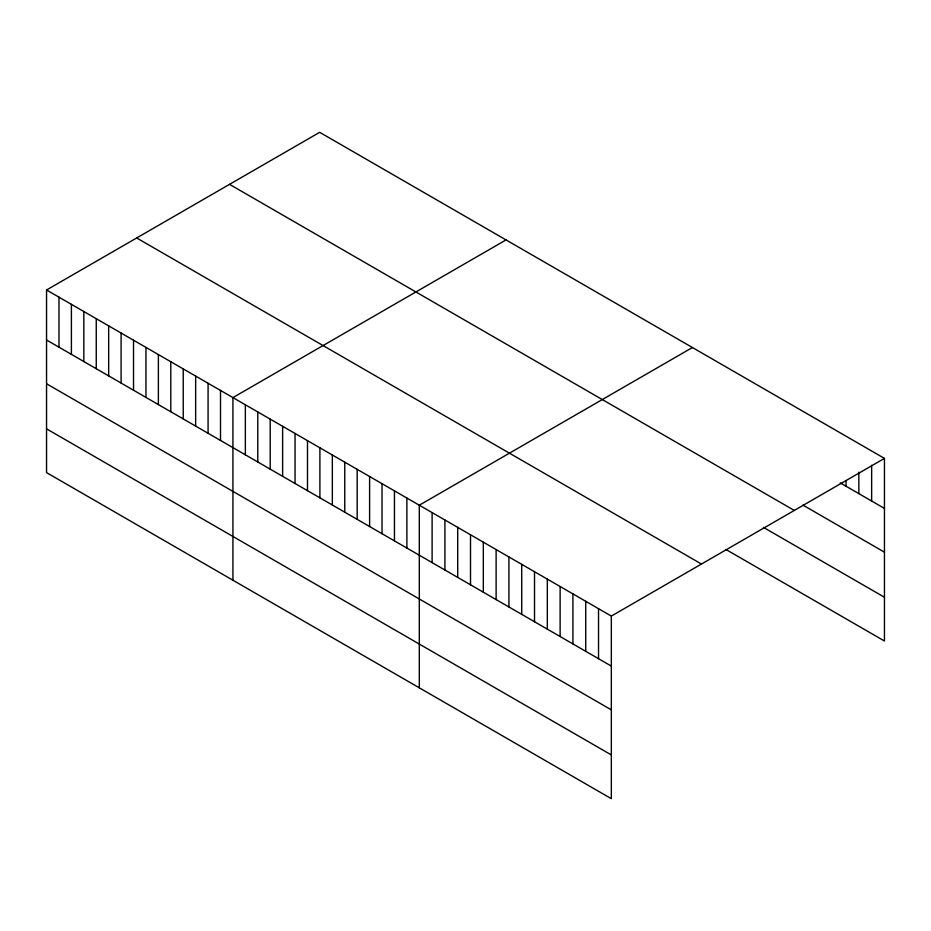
<?xml version="1.0" encoding="UTF-8"?>
<svg xmlns="http://www.w3.org/2000/svg" width="931" height="931" viewBox="0 0 931 931"><rect width="100%" height="100%" fill="white"/><g stroke="black" fill="none" stroke-linecap="round" stroke-linejoin="round"><path stroke-width="1.4" d="M46.55 289.995L611.33 616.078L611.33 798.682L46.55 472.611L46.55 289.995L319.67 132.318L884.45 458.389L884.45 641.005L726.168 549.616M506.045 239.919L232.925 397.607L232.925 580.211M692.42 347.531L419.311 505.207L419.311 687.823M611.33 616.078L884.45 458.389M840.228 482.875L884.45 508.407M802.988 505.126L884.45 552.164M229.538 184.35L794.318 510.432M763.42 527.365L884.45 597.248M136.682 237.964L701.462 564.035M46.55 340.013L611.33 666.096M46.55 383.77L611.33 709.853M46.55 428.854L611.33 754.925M871.649 465.291L871.649 501.018M858.848 472.192L858.848 493.628M846.046 480.524L846.046 486.238M598.528 608.688L598.528 658.706M585.727 601.298L585.727 651.304M572.926 593.897L572.926 643.915M560.125 586.507L560.125 636.525M547.323 579.117L547.323 629.135M534.522 571.727L534.522 621.745M521.721 564.337L521.721 614.355M508.92 556.947L508.92 606.965M496.118 549.558L496.118 599.576M483.317 542.168L483.317 592.186M470.516 534.778L470.516 584.796M457.715 527.377L457.715 577.395M444.913 519.987L444.913 570.005M432.112 512.597L432.112 562.615M406.882 498.038L406.882 548.056M394.453 490.858L394.453 540.876M382.036 483.689L382.036 533.707M369.607 476.509L369.607 526.527M357.178 469.34L357.178 519.358M344.761 462.172L344.761 512.19M332.332 454.991L332.332 505.009M319.903 447.823L319.903 497.841M307.486 440.642L307.486 490.66M295.057 433.474L295.057 483.492M282.628 426.293L282.628 476.311M270.199 419.125L270.199 469.143M257.782 411.956L257.782 461.974M245.353 404.776L245.353 454.794M220.507 390.426L220.507 440.444M208.079 383.258L208.079 433.276M195.65 376.077L195.65 426.095M183.232 368.909L183.232 418.927M170.804 361.74L170.804 411.758M158.375 354.56L158.375 404.578M145.958 347.391L145.958 397.409M133.529 340.211L133.529 390.229M121.1 333.042L121.1 383.06M108.671 325.862L108.671 375.88M96.254 318.693L96.254 368.711M83.825 311.524L83.825 361.542M71.396 304.344L71.396 354.362M58.979 297.175L58.979 347.193"/></g></svg>
